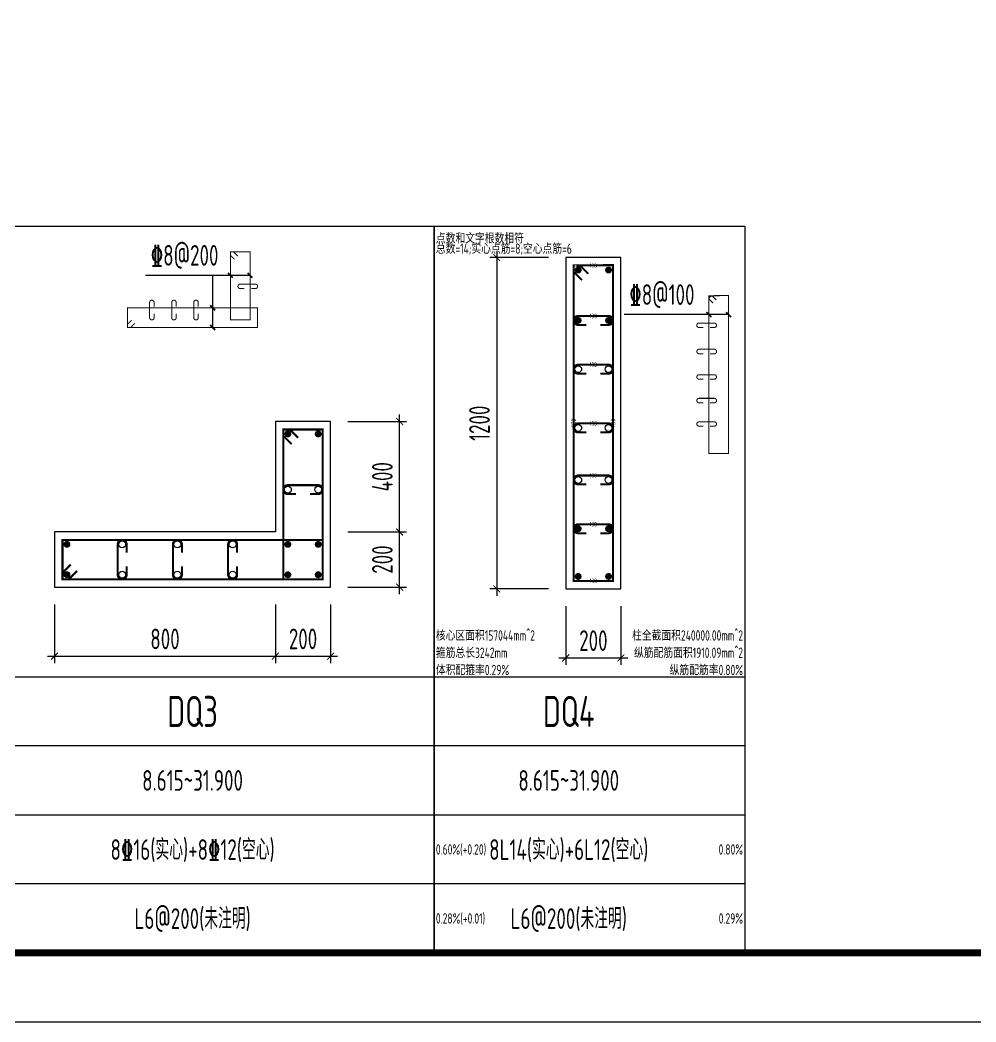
# Model space of a CAD drawing. Extents: x -668857 to 143095, y -247466 to 228182.
# Drawn here: x -285318 to -271469, y -40342 to -25824 of the extents above; entities that cross this region are included whole.
import ezdxf
from ezdxf.enums import TextEntityAlignment as Align

# ---------------------------------------------------------------- set-up
doc = ezdxf.new("R2010")
doc.units = 0
doc.header["$LTSCALE"] = 1000
doc.layers.get('0').update_dxf_attribs({"linetype": 'CONTINUOUS'})
doc.layers.get('DEFPOINTS').update_dxf_attribs({"linetype": 'CONTINUOUS'})
for name, color, linetype in [('-TK', 7, 'CONTINUOUS'), ('COLU_DE_DIM', 3, 'CONTINUOUS'), ('COLU_DE_TH', 7, 'CONTINUOUS'), ('LABEL', 1, 'CONTINUOUS'), ('LINK', 6, 'CONTINUOUS'), ('LINK-INDEX', 6, 'CONTINUOUS'), ('REIN', 6, 'CONTINUOUS'), ('TAB', 7, 'CONTINUOUS'), ('TAB_TEXT', 7, 'CONTINUOUS'), ('TEXT25', 2, 'CONTINUOUS')]:
    doc.layers.add(name, color=color, linetype=linetype)
doc.layers.add('箍筋长度', color=3, linetype='CONTINUOUS', plot=False)
doc.layers.add('配箍校核', color=34, linetype='CONTINUOUS', plot=False)
doc.styles.add('BW_Rein', font='Tssdeng.shx', dxfattribs={"width": 0.7, "bigfont": 'hztxt.shx'})
doc.styles.add('TSSD_DIMENSION', font='Tssdeng.shx', dxfattribs={"width": 0.7, "bigfont": 'tssdchn.shx'})
doc.styles.add('TSSD_REIN', font='tssdeng.shx', dxfattribs={"width": 0.7, "height": 300, "bigfont": 'tssdchn.shx'})
doc.dimstyles.new('TSSD_25_100', dxfattribs={"dimtxt": 300, "dimasz": 100, "dimexe": 100, "dimexo": 250, "dimgap": 100, "dimtad": 1, "dimdec": 0, "dimlfac": 0.25, "dimzin": 0, "dimdsep": 46, "dimtxsty": 'TSSD_DIMENSION', "dimblk": 'ARCHTICK', "dimcen": 0, "dimdle": 100, "dimclrt": 7, "dimadec": 0, "dimazin": 0, "dimtfac": 1, "dimtdec": 0, "dimtix": 1, "dimtmove": 2, "dimatfit": 3, "dimldrblk": 'ARCHTICK', "dimfxl": 0, "dimtolj": 1, "dimtzin": 0, "dimarcsym": 0})

# ---------------------------------------------------------------- blocks, each defined once
blk = doc.blocks.new('_ArchTick')
at = {"color": 0, "linetype": 'ByBlock', "const_width": 0.15}
blk.add_lwpolyline([(-0.5, -0.5), (0.5, 0.5)], dxfattribs=at)
blk = doc.blocks.new('*D1226')
at = {"layer": 'COLU_DE_DIM', "color": 0, "lineweight": -2}
for p, q in [((-284818.550024288, -34291.64173525147), (-284818.550024288, -35141.64173525147)), ((-281618.5500201641, -34291.64173525147), (-281618.5500201641, -35141.64173525147)), ((-284918.550024288, -35041.64173525147), (-281518.5500201641, -35041.64173525147))]:
    blk.add_line(p, q, dxfattribs=at)
at = {"layer": 'DEFPOINTS', "color": 0}
for p in [(-284818.550024288, -34041.64173525147), (-281618.5500201641, -34041.64173525147), (-281618.5500201641, -35041.64173525147)]:
    blk.add_point(p, dxfattribs=at)
at = {"layer": 'COLU_DE_DIM', "color": 0, "lineweight": -2, "xscale": 100, "yscale": 100, "zscale": 100, "rotation": 180}
blk.add_blockref('_ArchTick', (-284818.550024288, -35041.64173525147), dxfattribs=at)
at = {"layer": 'COLU_DE_DIM', "color": 0, "lineweight": -2, "xscale": 100, "yscale": 100, "zscale": 100}
blk.add_blockref('_ArchTick', (-281618.5500201641, -35041.64173525147), dxfattribs=at)
at = {"layer": 'COLU_DE_DIM', "color": 7, "insert": (-283218.5500222261, -34791.64173525147), "char_height": 300, "attachment_point": 5, "style": 'TSSD_DIMENSION'}
blk.add_mtext('\\A1;800', dxfattribs=at)
blk = doc.blocks.new('*D1227')
at = {"layer": 'COLU_DE_DIM', "color": 0, "lineweight": -2}
for p, q in [((-281618.5500201641, -34291.64173525147), (-281618.5500201641, -35141.64173525147)), ((-280818.5500255257, -34291.64173525147), (-280818.5500255257, -35141.64173525147)), ((-281718.5500201641, -35041.64173525147), (-280718.5500255257, -35041.64173525147))]:
    blk.add_line(p, q, dxfattribs=at)
at = {"layer": 'DEFPOINTS', "color": 0}
for p in [(-281618.5500201641, -34041.64173525147), (-280818.5500255257, -34041.64173525147), (-280818.5500255257, -35041.64173525147)]:
    blk.add_point(p, dxfattribs=at)
at = {"layer": 'COLU_DE_DIM', "color": 0, "lineweight": -2, "xscale": 100, "yscale": 100, "zscale": 100, "rotation": 180}
blk.add_blockref('_ArchTick', (-281618.5500201641, -35041.64173525147), dxfattribs=at)
at = {"layer": 'COLU_DE_DIM', "color": 0, "lineweight": -2, "xscale": 100, "yscale": 100, "zscale": 100}
blk.add_blockref('_ArchTick', (-280818.5500255257, -35041.64173525147), dxfattribs=at)
at = {"layer": 'COLU_DE_DIM', "color": 7, "insert": (-281218.5500228449, -34791.64173525147), "char_height": 300, "attachment_point": 5, "style": 'TSSD_DIMENSION'}
blk.add_mtext('\\A1;200', dxfattribs=at)
blk = doc.blocks.new('*D1228')
at = {"layer": 'COLU_DE_DIM', "color": 0, "lineweight": -2}
for p, q in [((-280568.5500255257, -33241.64173525147), (-279718.5500255257, -33241.64173525147)), ((-279818.5500255257, -34141.64173525147), (-279818.5500255257, -33141.64173525147)), ((-280568.5500255257, -34041.64173525147), (-279718.5500255257, -34041.64173525147))]:
    blk.add_line(p, q, dxfattribs=at)
at = {"layer": 'DEFPOINTS', "color": 0}
for p in [(-280818.5500255257, -33241.64173525147), (-279818.5500255257, -33241.64173525147), (-280818.5500255257, -34041.64173525147)]:
    blk.add_point(p, dxfattribs=at)
at = {"layer": 'COLU_DE_DIM', "color": 0, "lineweight": -2, "xscale": 100, "yscale": 100, "zscale": 100}
for p, rotation in [((-279818.5500255257, -33241.64173525147), 90), ((-279818.5500255257, -34041.64173525147), 270)]:
    blk.add_blockref('_ArchTick', p, dxfattribs=dict(at, rotation=rotation))
at = {"layer": 'COLU_DE_DIM', "color": 7, "insert": (-280068.5500255257, -33641.64173525152), "char_height": 300, "attachment_point": 5, "rotation": 90, "style": 'TSSD_DIMENSION'}
blk.add_mtext('\\A1;200', dxfattribs=at)
blk = doc.blocks.new('*D1229')
at = {"layer": 'COLU_DE_DIM', "color": 0, "lineweight": -2}
for p, q in [((-280568.5500255257, -31641.96551886474), (-279718.5500255257, -31641.96551886474)), ((-279818.5500255257, -33341.64173525147), (-279818.5500255257, -31541.96551886474)), ((-280568.5500255257, -33241.64173525147), (-279718.5500255257, -33241.64173525147))]:
    blk.add_line(p, q, dxfattribs=at)
at = {"layer": 'DEFPOINTS', "color": 0}
for p in [(-280818.5500255257, -31641.96551886474), (-279818.5500255257, -31641.96551886474), (-280818.5500255257, -33241.64173525147)]:
    blk.add_point(p, dxfattribs=at)
at = {"layer": 'COLU_DE_DIM', "color": 0, "lineweight": -2, "xscale": 100, "yscale": 100, "zscale": 100}
for p, rotation in [((-279818.5500255257, -31641.96551886474), 90), ((-279818.5500255257, -33241.64173525147), 270)]:
    blk.add_blockref('_ArchTick', p, dxfattribs=dict(at, rotation=rotation))
at = {"layer": 'COLU_DE_DIM', "color": 7, "insert": (-280068.5500255257, -32441.80362705815), "char_height": 300, "attachment_point": 5, "rotation": 90, "style": 'TSSD_DIMENSION'}
blk.add_mtext('\\A1;400', dxfattribs=at)
blk = doc.blocks.new('A1')
blk.add_lwpolyline([(0, 59400), (0, 0), (84100, 0), (84100, 59400)], close=True)
at = {"const_width": 100}
blk.add_lwpolyline([(2500, 58400), (2500, 1000), (83100, 1000), (83100, 58400)], close=True, dxfattribs=at)
blk = doc.blocks.new('*D1214')
at = {"layer": 'COLU_DE_DIM', "color": 0, "lineweight": -2}
for p, q in [((-278411.7939843972, -29166.43196313753), (-278411.7939843972, -34166.43196314963)), ((-277661.7939843972, -29266.43196313753), (-278511.7939843972, -29266.43196313753)), ((-277661.7939843972, -34066.43196314963), (-278511.7939843972, -34066.43196314963))]:
    blk.add_line(p, q, dxfattribs=at)
at = {"layer": 'DEFPOINTS', "color": 0}
for p in [(-277411.7939843972, -29266.43196313753), (-278411.7939843972, -34066.43196314963), (-277411.7939843972, -34066.43196314963)]:
    blk.add_point(p, dxfattribs=at)
at = {"layer": 'COLU_DE_DIM', "color": 0, "lineweight": -2, "xscale": 100, "yscale": 100, "zscale": 100}
for p, rotation in [((-278411.7939843972, -29266.43196313753), 90), ((-278411.7939843972, -34066.43196314963), 270)]:
    blk.add_blockref('_ArchTick', p, dxfattribs=dict(at, rotation=rotation))
at = {"layer": 'COLU_DE_DIM', "color": 7, "insert": (-278661.7939843972, -31666.43196314362), "char_height": 300, "attachment_point": 5, "rotation": 90, "style": 'TSSD_DIMENSION'}
blk.add_mtext('\\A1;1200', dxfattribs=at)
blk = doc.blocks.new('*D1215')
at = {"layer": 'COLU_DE_DIM', "color": 0, "lineweight": -2}
for p, q in [((-277411.7939843972, -34316.43196314963), (-277411.7939843972, -35166.43196314963)), ((-276611.7939843721, -34316.43196314963), (-276611.7939843721, -35166.43196314963)), ((-277511.7939843972, -35066.43196314963), (-276511.7939843721, -35066.43196314963))]:
    blk.add_line(p, q, dxfattribs=at)
at = {"layer": 'DEFPOINTS', "color": 0}
for p in [(-277411.7939843972, -34066.43196314963), (-276611.7939843721, -34066.43196314963), (-276611.7939843721, -35066.43196314963)]:
    blk.add_point(p, dxfattribs=at)
at = {"layer": 'COLU_DE_DIM', "color": 0, "lineweight": -2, "xscale": 100, "yscale": 100, "zscale": 100, "rotation": 180}
blk.add_blockref('_ArchTick', (-277411.7939843972, -35066.43196314963), dxfattribs=at)
at = {"layer": 'COLU_DE_DIM', "color": 0, "lineweight": -2, "xscale": 100, "yscale": 100, "zscale": 100}
blk.add_blockref('_ArchTick', (-276611.7939843721, -35066.43196314963), dxfattribs=at)
at = {"layer": 'COLU_DE_DIM', "color": 7, "insert": (-277011.7939843846, -34816.43196314963), "char_height": 300, "attachment_point": 5, "style": 'TSSD_DIMENSION'}
blk.add_mtext('\\A1;200', dxfattribs=at)

msp = doc.modelspace()

# ---------------------------------------------------------------- linework, layer by layer
at = {"layer": 'COLU_DE_TH'}
for points in [[(-276611.7939843721, -29266.43196313753), (-277411.7939843972, -29266.43196308817), (-277411.7939843874, -34066.43196314963), (-276611.7939843874, -34066.43196314963), (-276611.7939843721, -29266.43196313753)], [(-280818.5500255257, -34041.64173525147), (-280818.5500209893, -31641.96551886474), (-281618.5500201641, -31641.96551721491), (-281618.5500230512, -33241.64173525147), (-284818.550024288, -33241.64173525147), (-284818.550024288, -34041.64173525147), (-280818.5500255257, -34041.64173525147)]]:
    msp.add_lwpolyline(points, close=True, dxfattribs=at)
at = {"layer": 'LABEL'}
for p, q in [((-281986.0500221815, -29523.91907018557), (-283498.5500221809, -29523.91907018778)), ((-275052.4901635773, -30092.30788835144), (-276564.9901635767, -30092.30788835365))]:
    msp.add_line(p, q, dxfattribs=at)
msp.add_lwpolyline([(-282527.0529491488, -30279.35904732777), (-282527.0529491499, -29523.91907018668)], dxfattribs=at)
at = {"layer": 'LABEL', "const_width": 25}
for points in [[(-282235.6835091811, -29559.27543334948), (-282306.4335091811, -29488.56449584948)], [(-281950.6835091811, -29559.27543334948), (-282021.4335091811, -29488.56449584948)], [(-282491.6779491488, -30029.71451607818), (-282562.4279491488, -29959.00357857818)], [(-275302.123650577, -30127.66425151535), (-275372.873650577, -30056.95331401535)], [(-275017.123650577, -30127.66425151535), (-275087.873650577, -30056.95331401535)], [(-282491.6779491488, -30314.71451607777), (-282562.4279491488, -30244.00357857777)]]:
    msp.add_lwpolyline(points, dxfattribs=at)
at = {"layer": 'LINK', "const_width": 30}
for points in [[(-277176.7939844234, -29593.35584460112), (-277296.793984406, -29473.35584458377), (-277296.7939843985, -29381.43196307082), (-276726.7939843653, -29381.43196310598), (-276726.7939843797, -33951.43196315254), (-277296.7939843932, -33951.43196315266), (-277296.7939843985, -29381.43196307082), (-277204.8701028769, -29381.43196308118), (-277084.8701028943, -29501.43196309853)], [(-281383.5500208344, -31968.8893992423), (-281503.5500205917, -31848.88939899957), (-281503.5500204022, -31756.96551745146), (-280933.5500212269, -31756.96551862446), (-280933.5500252889, -33926.64173525485), (-281503.5500244651, -33926.64173525485), (-281503.5500204022, -31756.96551745146), (-281411.6261388619, -31756.96551764157), (-281291.6261391046, -31876.96551788429)], [(-284491.6261427191, -33806.64173526323), (-284611.6261427306, -33926.6417352517), (-284703.5500242835, -33926.64173525182), (-284703.5500242836, -33356.64173525147), (-280933.5500241104, -33356.64173525147), (-280933.5500252858, -33926.64173525205), (-284703.5500242835, -33926.64173525182), (-284703.5500242827, -33834.71785368182), (-284583.5500242711, -33714.71785369347)]]:
    msp.add_lwpolyline(points, dxfattribs=at)
for points in [[(-276911.7939843746, -30242.07138347678), (-276791.7939843746, -30242.07138347678, 1), (-276791.7939843746, -30112.07138347678), (-277231.7939843855, -30112.07138347678, 1), (-277231.7939843855, -30242.07138347678), (-277111.7939843855, -30242.07138347678)], [(-276911.7939843763, -30948.40461327421), (-276791.7939843763, -30948.40461327421, 1), (-276791.7939843763, -30818.40461327421), (-277231.7939843872, -30818.40461327421, 1), (-277231.7939843872, -30948.40461327421), (-277111.7939843872, -30948.40461327421)], [(-276911.7939843795, -31798.92566018639), (-276791.7939843795, -31798.92566018639, 1), (-276791.7939843795, -31668.92566018639), (-277231.7939843904, -31668.92566018639, 1), (-277231.7939843904, -31798.92566018639), (-277111.7939843904, -31798.92566018639)], [(-276911.7939843795, -32553.61245025339), (-276791.7939843795, -32553.61245025339, 1), (-276791.7939843795, -32423.61245025339), (-277231.7939843904, -32423.61245025339, 1), (-277231.7939843904, -32553.61245025339), (-277111.7939843904, -32553.61245025339)], [(-281118.5500242471, -32693.58315533242), (-280998.5500242471, -32693.58315533242, 1), (-280998.5500242471, -32563.58315533242), (-281438.5500234226, -32563.58315533242, 1), (-281438.5500234226, -32693.58315533242), (-281318.5500234226, -32693.58315533242)], [(-276911.7939843812, -33259.94568005082), (-276791.7939843812, -33259.94568005082, 1), (-276791.7939843812, -33129.94568005082), (-277231.7939843922, -33129.94568005082, 1), (-277231.7939843922, -33259.94568005082), (-277111.7939843922, -33259.94568005082)], [(-283773.5511347025, -33541.64167728025), (-283773.5511347025, -33421.64167728025, 1), (-283903.5511347025, -33421.64167728025), (-283903.5511038367, -33861.64167745743, 1), (-283773.5511038367, -33861.64167745743), (-283773.5511038367, -33741.64167745743)], [(-282973.5522577439, -33541.64170446323), (-282973.5522577439, -33421.64170446323, 1), (-283103.5522577439, -33421.64170446323), (-283103.552242311, -33861.64170621865, 1), (-282973.552242311, -33861.64170621865), (-282973.552242311, -33741.64170621865)], [(-282173.5533807854, -33541.64173164632), (-282173.5533807854, -33421.64173164632, 1), (-282303.5533807854, -33421.64173164632), (-282303.5533807852, -33861.64173497987, 1), (-282173.5533807852, -33861.64173497987), (-282173.5533807852, -33741.64173497987)]]:
    msp.add_lwpolyline(points, format="xyb", dxfattribs=at)
at = {"layer": 'LINK-INDEX', "const_width": 15.00000095367432}
for points in [[(-282211.0500214886, -29290.48287909705), (-282271.0500214092, -29230.48287901765), (-282271.0500213149, -29184.520938195), (-281986.0500217258, -29184.5209387815), (-281986.0500237567, -30169.35904710245), (-282271.0500233463, -30169.35904710257), (-282271.0500213149, -29184.520938195), (-282225.0880805589, -29184.52093828906), (-282165.0880806383, -29244.52093836846)], [(-275277.4901636594, -29925.52924652415), (-275337.4901635947, -29865.52924645942), (-275337.4901635849, -29819.56730544119), (-275052.4901635764, -29819.56730545877), (-275052.4901635837, -32104.56730550487), (-275337.4901635823, -32104.56730550487), (-275337.4901635849, -29819.56730544119), (-275291.5282225139, -29819.56730547774), (-275231.5282225786, -29879.56730554247)], [(-283655.0880826671, -30219.35904735507), (-283715.0880826943, -30279.35904732783), (-283761.0500234658, -30279.35904732771), (-283761.0500234657, -29994.35904732702), (-281876.0500233768, -29994.35904732702), (-281876.0500239648, -30279.35904732783), (-283761.0500234658, -30279.35904732771), (-283761.050023465, -30233.39710651542), (-283701.0500234377, -30173.39710654266)]]:
    msp.add_lwpolyline(points, dxfattribs=at)
for points in [[(-281968.5500234428, -29716.0796778673), (-281908.5500234428, -29716.0796778673, 1), (-281908.5500234428, -29651.0796778673), (-282128.5500230306, -29651.0796778673, 1), (-282128.5500230306, -29716.0796778673), (-282068.5500230306, -29716.0796778673)], [(-283376.0500233755, -29976.85904732713), (-283376.0500233755, -29916.85904732713, 1), (-283441.0500233755, -29916.85904732713), (-283441.0500233755, -30136.85904732713, 1), (-283376.0500233755, -30136.85904732713), (-283376.0500233755, -30076.85904732713)], [(-283056.0500232893, -29976.85904710711), (-283056.0500232893, -29916.85904710711, 1), (-283121.0500232893, -29916.85904710711), (-283121.0500234405, -30136.85904710722, 1), (-283056.0500234405, -30136.85904710722), (-283056.0500234405, -30076.85904710722)], [(-282736.050023203, -29976.85904688708), (-282736.050023203, -29916.85904688708, 1), (-282801.050023203, -29916.85904688708), (-282801.0500235056, -30136.8590468872, 1), (-282736.0500235056, -30136.8590468872), (-282736.0500235056, -30076.8590468872)], [(-275319.9901635657, -30279.63564534427), (-275259.9901635657, -30279.63564534427, 1), (-275259.9901635657, -30214.63564534427), (-275479.9901635711, -30214.63564534427, 1), (-275479.9901635711, -30279.63564534427), (-275419.9901635711, -30279.63564534427)], [(-275319.9901635657, -30659.77569470869), (-275259.9901635657, -30659.77569470869, 1), (-275259.9901635657, -30594.77569470869), (-275479.9901635711, -30594.77569470869, 1), (-275479.9901635711, -30659.77569470869), (-275419.9901635711, -30659.77569470869)], [(-275319.9901635657, -31028.30675561901), (-275259.9901635657, -31028.30675561901, 1), (-275259.9901635657, -30963.30675561901), (-275479.9901635711, -30963.30675561901, 1), (-275479.9901635711, -31028.30675561901), (-275419.9901635711, -31028.30675561901)], [(-275319.9901635657, -31370.72382623737), (-275259.9901635657, -31370.72382623737, 1), (-275259.9901635657, -31305.72382623737), (-275479.9901635711, -31305.72382623737, 1), (-275479.9901635711, -31370.72382623737), (-275419.9901635711, -31370.72382623737)], [(-275319.9901635657, -31710.23775920959), (-275259.9901635657, -31710.23775920959, 1), (-275259.9901635657, -31645.23775920959), (-275479.9901635711, -31645.23775920959, 1), (-275479.9901635711, -31710.23775920959), (-275419.9901635711, -31710.23775920959)]]:
    msp.add_lwpolyline(points, format="xyb", dxfattribs=at)
at = {"layer": 'REIN', "const_width": 50}
for points in [[(-277231.7939843952, -29421.43196308863, 1), (-277231.7939843952, -29471.43196308863, 1), (-277231.7939843952, -29421.43196308863)], [(-276791.7939843665, -29421.43196311564, 1), (-276791.7939843665, -29471.43196311564, 1), (-276791.7939843665, -29421.43196311564)], [(-277231.7939844033, -30152.07138344977, 1), (-277231.7939844033, -30202.07138344977, 1), (-277231.7939844033, -30152.07138344977)], [(-276791.7939843746, -30152.07138347678, 1), (-276791.7939843746, -30202.07138347678, 1), (-276791.7939843746, -30152.07138347678)], [(-281463.5500205362, -31821.96551758755, 1), (-281413.5500205362, -31821.96551758755, 1), (-281463.5500205362, -31821.96551758755)], [(-281023.5500213607, -31821.96551849303, 1), (-280973.5500213607, -31821.96551849303, 1), (-281023.5500213607, -31821.96551849303)], [(-277231.7939843922, -33169.94568005082, 1), (-277231.7939843922, -33219.94568005082, 1), (-277231.7939843922, -33169.94568005082)], [(-276791.7939843812, -33169.94568005082, 1), (-276791.7939843812, -33219.94568005082, 1), (-276791.7939843812, -33169.94568005082)], [(-284663.5500242847, -33421.64173525159, 1), (-284613.5500242847, -33421.64173525159, 1), (-284663.5500242847, -33421.64173525159)], [(-281463.5500234226, -33421.64173525135, 1), (-281413.5500234226, -33421.64173525135, 1), (-281463.5500234226, -33421.64173525135)], [(-281023.5500242471, -33421.64173525135, 1), (-280973.5500242471, -33421.64173525135, 1), (-281023.5500242471, -33421.64173525135)], [(-284663.5500242847, -33861.64173525159, 1), (-284613.5500242847, -33861.64173525159, 1), (-284663.5500242847, -33861.64173525159)], [(-281463.5500243302, -33861.6417352517, 1), (-281413.5500243302, -33861.6417352517, 1), (-281463.5500243302, -33861.6417352517)], [(-281023.5500251547, -33861.64173525252, 1), (-280973.5500251547, -33861.64173525252, 1), (-281023.5500251547, -33861.64173525252)], [(-277231.7939843904, -33861.43196316826, 1), (-277231.7939843904, -33911.43196316826, 1), (-277231.7939843904, -33861.43196316826)], [(-276791.7939843795, -33861.43196316826, 1), (-276791.7939843795, -33911.43196316826, 1), (-276791.7939843795, -33861.43196316826)]]:
    msp.add_lwpolyline(points, format="xyb", close=True, dxfattribs=at)
at = {"layer": 'REIN'}
for centre in [(-277231.7939300271, -30883.4046132529), (-276791.7939300244, -30883.40461325221), (-277231.7939300303, -31733.92566016497), (-276791.7939300298, -31733.92566016241), (-277231.7939300303, -32488.61245023209), (-276791.7939300298, -32488.61245022953), (-281438.5500234226, -32628.58315533242), (-280998.5500242471, -32628.58315533242), (-283838.5511347025, -33421.64167728025), (-283038.5522577439, -33421.64170446323), (-282238.5533807854, -33421.64173164632), (-283838.5511038367, -33861.64167745743), (-283038.552242311, -33861.64170621865), (-282238.5533807852, -33861.64173497987)]:
    msp.add_circle(centre, 50, dxfattribs=at)
at = {"layer": 'TAB'}
for points in [[(-285718.4208487507, -28812.09194810496), (-279318.5500209893, -28812.09194810496), (-279318.5500209893, -39341.64173525147), (-285718.4208487507, -39341.64173525147), (-285718.4208487507, -28812.09194810496), (-285718.4208487507, -35341.64173525147), (-279318.5500209893, -35341.64173525147), (-279318.5500209893, -36341.64173525147), (-285718.4208487507, -36341.64173525147), (-285718.4208487507, -37341.64173525147), (-279318.5500209893, -37341.64173525147), (-279318.5500209893, -38341.64173525147), (-286318.550024288, -38341.64173525147)], [(-279318.5500209893, -28812.09194810496), (-274818.5500209278, -28812.09194810496), (-274818.5500209278, -39341.64173525147), (-279318.5500209893, -39341.64173525147), (-279318.5500209893, -28812.09194810496), (-279318.5500209893, -35341.64173525147), (-274818.5500209278, -35341.64173525147), (-274818.5500209278, -36341.64173525147), (-279318.5500209893, -36341.64173525147), (-279318.5500209893, -37341.64173525147), (-274818.5500209278, -37341.64173525147), (-274818.5500209278, -38341.64173525147), (-279318.5500209893, -38341.64173525147)]]:
    msp.add_lwpolyline(points, dxfattribs=at)

# ---------------------------------------------------------------- block references
at = {"layer": '-TK'}
msp.add_blockref('A1', (-341718.5189320308, -40341.64173525147), dxfattribs=at)

# ---------------------------------------------------------------- texts
at = {"layer": 'TAB_TEXT', "style": 'TSSD_REIN', "width": 0.7}
for s, height, p in [('DQ3', 450, (-282818.5500226386, -35841.64173525147)), ('DQ4', 450, (-277368.5500209585, -35841.64173525147)), ('8.615~31.900', 300, (-282818.5500226386, -36841.64173525147)), ('8.615~31.900', 300, (-277368.5500209585, -36841.64173525147)), ('L6@200(未注明)', 300, (-282818.5500226386, -38841.64173525147)), ('L6@200(未注明)', 300, (-277368.5500209585, -38841.64173525147))]:
    msp.add_text(s, height=height, dxfattribs=at).set_placement(p, align=Align.MIDDLE)
at = {"layer": 'TAB_TEXT', "color": 1, "style": 'TSSD_REIN', "width": 0.7}
for s, p in [('8%%13216(实心)+8%%13212(空心)', (-282818.5500226386, -37841.64173525147)), ('8L14(实心)+6L12(空心)', (-277368.5500209585, -37841.64173525147))]:
    msp.add_text(s, height=300, dxfattribs=at).set_placement(p, align=Align.MIDDLE)
at = {"layer": 'TEXT25', "style": 'TSSD_REIN', "width": 0.7}
msp.add_text('%%1328@200', height=300, dxfattribs=at).set_placement((-283423.9346375656, -29473.91907018627), align=Align.BOTTOM_LEFT)
at = {"layer": 'TEXT25', "color": 1, "style": 'TSSD_REIN', "width": 0.7}
msp.add_text('%%1328@100', height=300, dxfattribs=at).set_placement((-276490.3747789615, -30042.30788835214), align=Align.BOTTOM_LEFT)
at = {"layer": '箍筋长度', "style": 'BW_Rein', "width": 0.7}
for s, rotation, p in [('138', 359.9999999964649, (-277011.7939843847, -29381.4319630884)), ('1138', 90.00000000006567, (-277296.7939843959, -31666.43196312245)), ('1138', 89.99999999981901, (-276726.7939843725, -31666.43196314003))]:
    msp.add_text(s, height=65, rotation=rotation, dxfattribs=at).set_placement(p, align=Align.MIDDLE_CENTER)
for p in [(-277011.7939843851, -30112.07138347678), (-277011.7939843856, -30818.40461327421), (-277011.793984386, -31668.92566018639), (-277011.7939843865, -32423.61245025339), (-277011.7939843868, -33129.94568005082), (-277011.7939843874, -33951.4319631526)]:
    msp.add_text('138', height=65, dxfattribs=at).set_placement(p, align=Align.MIDDLE_CENTER)
at = {"layer": '配箍校核', "style": 'BW_Rein', "width": 0.7}
for s, p in [('点数和文字根数相符', (-279293.5500209893, -29062.09194810496)), ('总数=14;实心点筋=8;空心点筋=6', (-279293.5500209893, -29212.09194810496)), ('核心区面积157044mm^ 2', (-279293.5500209893, -34816.64173525147)), ('箍筋总长3242mm', (-279293.5500209893, -35066.64173525147)), ('体积配箍率0.29%', (-279293.5500209893, -35316.64173525147))]:
    msp.add_text(s, height=150, dxfattribs=at).set_placement(p)
for s, p in [('柱全截面积240000.00mm^ 2', (-274843.5500209278, -34816.64173525147)), ('纵筋配筋面积1910.09mm^ 2', (-274843.5500209278, -35066.64173525147)), ('纵筋配筋率0.80%', (-274843.5500209278, -35316.64173525147))]:
    msp.add_text(s, height=150, dxfattribs=at).set_placement(p, align=Align.RIGHT)
for s, p in [('0.60%(+0.20)', (-279293.5500209893, -37841.64173525147)), ('0.28%(+0.01)', (-279293.5500209893, -38841.64173525147))]:
    msp.add_text(s, height=150, dxfattribs=at).set_placement(p, align=Align.MIDDLE_LEFT)
for s, p in [('0.80%', (-274843.5500209278, -37841.64173525147)), ('0.29%', (-274843.5500209278, -38841.64173525147))]:
    msp.add_text(s, height=150, dxfattribs=at).set_placement(p, align=Align.MIDDLE_RIGHT)

# ---------------------------------------------------------------- dimensions: what is measured, and where the dimension line sits
at = {"layer": 'COLU_DE_DIM'}
for base, p1, p2, angle, picture, middle in [((-278411.7939843972, -34066.43196314963), (-277411.7939843972, -29266.43196313753), (-277411.7939843972, -34066.43196314963), 270, '*D1214', (-278661.7939843972, -31666.43196314362)), ((-279818.5500255257, -31641.96551886474), (-280818.5500255257, -33241.64173525147), (-280818.5500255257, -31641.96551886474), 89.9999998932783, '*D1229', (-280068.5500255257, -32441.80362705815)), ((-279818.5500255257, -33241.64173525147), (-280818.5500255257, -34041.64173525147), (-280818.5500255257, -33241.64173525147), 89.9999998932783, '*D1228', (-280068.5500255257, -33641.64173525152)), ((-276611.7939843721, -35066.43196314963), (-277411.7939843972, -34066.43196314963), (-276611.7939843721, -34066.43196314963), 359.9999998932783, '*D1215', (-277011.7939843846, -34816.43196314963))]:
    dim = msp.add_linear_dim(base=base, p1=p1, p2=p2, angle=angle, dimstyle='TSSD_25_100', dxfattribs=at)
    dim.commit()
    dim.dimension.update_dxf_attribs({"geometry": picture, "text_midpoint": middle})
for base, p1, p2, picture, middle in [((-281618.5500201641, -35041.64173525147), (-284818.550024288, -34041.64173525147), (-281618.5500201641, -34041.64173525147), '*D1226', (-283218.5500222261, -34791.64173525147)), ((-280818.5500255257, -35041.64173525147), (-281618.5500201641, -34041.64173525147), (-280818.5500255257, -34041.64173525147), '*D1227', (-281218.5500228449, -34791.64173525147))]:
    dim = msp.add_linear_dim(base=base, p1=p1, p2=p2, dimstyle='TSSD_25_100', dxfattribs=at)
    dim.commit()
    dim.dimension.update_dxf_attribs({"geometry": picture, "text_midpoint": middle})

doc.saveas('drawing.dxf')
